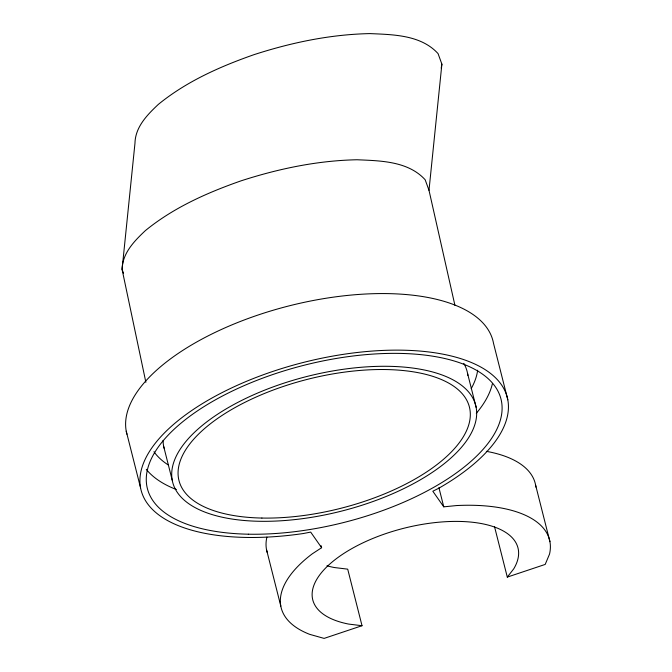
<?xml version="1.0" encoding="UTF-8"?>
<svg xmlns="http://www.w3.org/2000/svg" width="672" height="672" viewBox="0 0 672 672"><rect width="100%" height="100%" fill="white"/><g stroke="black" fill="none" stroke-linecap="round" stroke-linejoin="round"><path stroke-width="1.01" d="M454.919 305.315L428.996 190.294L441.89 64.134L438.06 53.609C421.008 34.919 393.389 34.625 369.928 33.6C330.464 34.39 291.522 42.529 254.058 54.642C220.03 66.553 186.446 81.446 158.323 104.404C147.235 114.836 135.307 126.991 134.971 143.212L122.077 269.371L145.874 382.301M441.202 68.149L441.89 64.134M494.516 526.613L507.293 577.105L513.719 568.865A105.84 47.057 -14.2 0 0 459.379 521.43A105.84 47.057 -14.2 0 0 328.507 565.228A105.84 47.057 -14.2 0 0 348.684 624.086L362.023 625.716L347.71 569.159L334.37 567.538A105.84 47.057 -14.2 0 1 326.962 565.79M321.107 545.689L321.619 547.714L312.287 553.82A138.407 61.538 -14.2 0 0 309.725 634.36L324.114 638.4L362.023 625.716M507.293 577.105L545.194 564.421L549.528 554.114A138.407 61.538 -14.2 0 0 456.49 505.562L443.764 506.839L432.827 491.232L438.942 488.149A188.882 83.983 -14.2 0 0 433.742 352.624A188.882 83.983 -14.2 0 0 152.72 446.653A188.882 83.983 -14.2 0 0 303.391 533.509L310.682 532.098L321.619 547.714M428.996 190.294L425.166 179.768C408.114 161.078 380.495 160.784 357.034 159.76C317.57 160.549 278.628 168.689 241.164 180.802C207.136 192.713 173.552 207.606 145.429 230.563C134.341 240.996 122.413 253.151 122.077 269.371L123.472 273.202M535.609 485.117L549.923 541.674M507.814 399.832L493.508 343.274A188.882 83.983 -14.2 0 0 291.186 305.348A188.882 83.983 -14.2 0 0 126.932 434.221M467.569 373.481L476.154 407.417A156.316 69.502 -14.2 0 1 259.182 521.279A156.316 69.502 -14.2 0 1 237.224 402.713A156.316 69.502 -14.2 0 1 476.154 407.417M438.908 487.654L443.764 506.839M266.498 549.553L280.812 606.11M163.632 446.258L172.217 480.194M126.244 431.214L140.557 487.771M486.326 451.332A138.407 61.538 -14.2 0 1 535.903 487.108M267.212 552.485A138.407 61.538 -14.2 0 1 266.893 537.113M492.374 383.813A182.372 81.085 -14.2 0 1 476.305 413.314M176.4 489.535A182.372 81.085 -14.2 0 1 146.286 469.342M477.641 370.196A169.344 75.298 -14.2 0 1 471.215 388.592M168.302 464.982A169.344 75.298 -14.2 0 1 153.947 451.693M463.814 363.384A156.316 69.502 -14.2 0 1 467.863 375.404M164.044 448.157A156.316 69.502 -14.2 0 1 163.103 440.378M248.346 534.198A182.372 81.085 -14.2 0 0 501.488 401.352A182.372 81.085 -14.2 0 0 222.726 395.867A182.372 81.085 -14.2 0 0 248.346 534.198M261.895 518.053A149.806 66.612 -14.2 0 0 469.82 408.929A149.806 66.612 -14.2 0 0 240.845 404.426A149.806 66.612 -14.2 0 0 261.895 518.053"/></g></svg>
